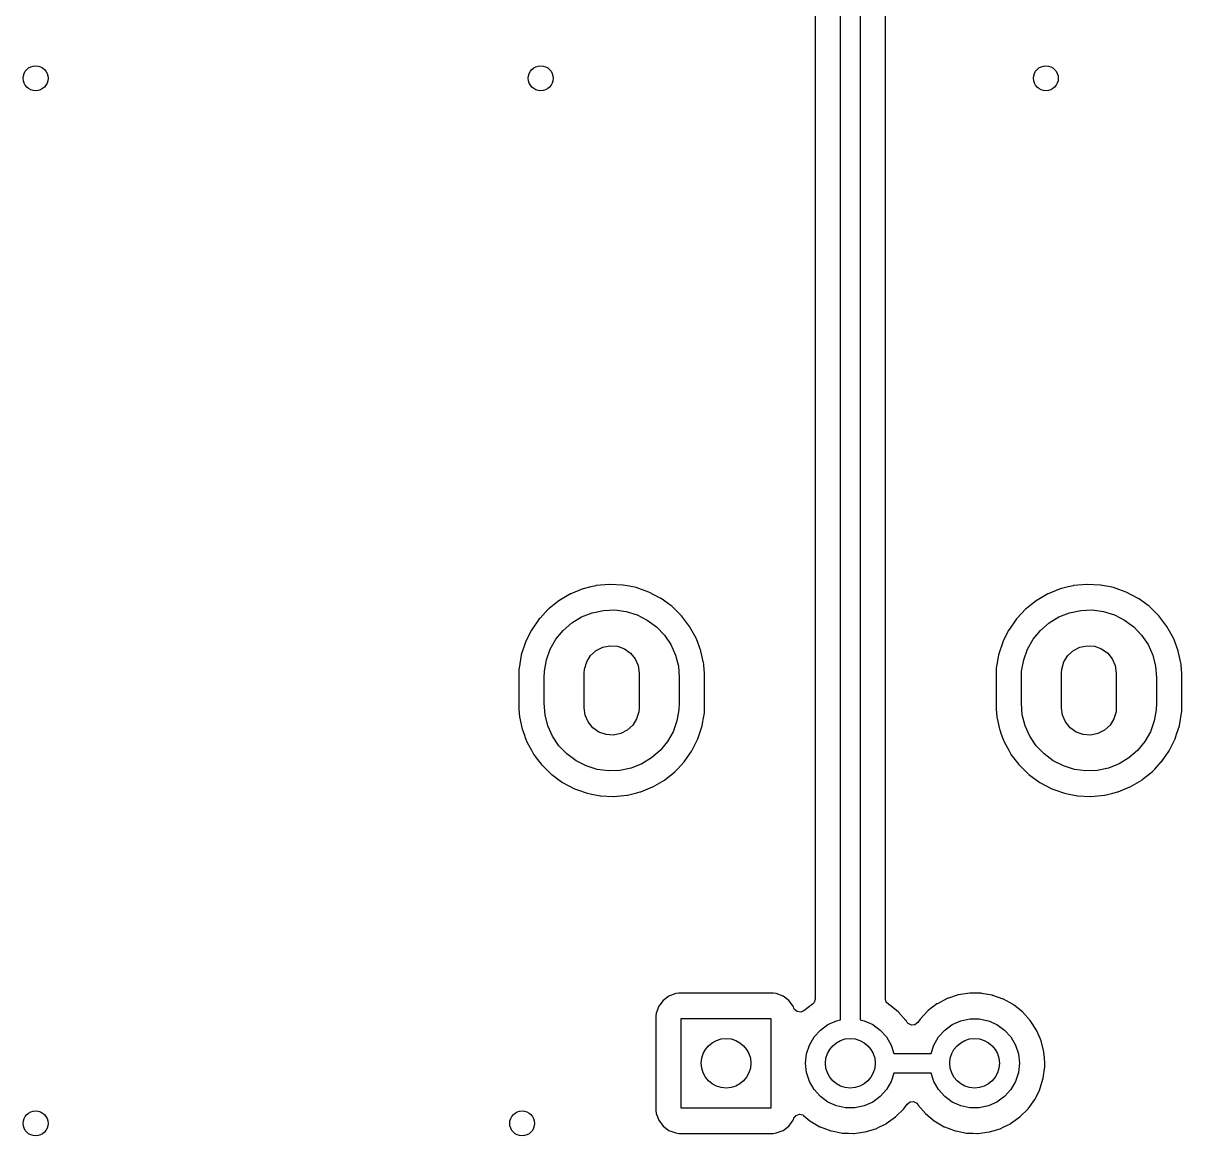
# Model space of a CAD drawing. Extents: x 63 to 234, y -148 to -41.
# Drawn here: x 98.81 to 122.11, y -102.55 to -80.17 of the extents above; entities that cross this region are included whole.
import ezdxf

# ---------------------------------------------------------------- set-up
doc = ezdxf.new("R2010")
doc.units = 0
doc.layers.add('BLACK', color=7, linetype='CONTINUOUS')

msp = doc.modelspace()

# ---------------------------------------------------------------- linework, layer by layer
at = {"layer": 'BLACK', "linetype": 'CONTINUOUS'}
for p, q in [((115.247, -100.219), (115.247, -73.6347)), ((115.647, -73.6329), (115.647, -100.219)), ((114.738, -73.9561), (114.738, -99.7996)), ((116.155, -99.7998), (116.155, -73.9423)), ((110.067, -91.5509), (109.824, -91.6493)), ((110.071, -91.5492), (110.067, -91.5509)), ((110.067, -91.5509), (110.067, -91.5509)), ((110.231, -91.51), (110.071, -91.5492)), ((110.33, -91.4858), (110.231, -91.51)), ((110.335, -91.4847), (110.33, -91.4858)), ((110.33, -91.4858), (110.33, -91.4858)), ((110.604, -91.459), (110.335, -91.4847)), ((110.609, -91.4592), (110.604, -91.459)), ((110.871, -91.4722), (110.609, -91.4592)), ((110.609, -91.4592), (110.609, -91.4592)), ((110.875, -91.4725), (110.871, -91.4722)), ((110.871, -91.4722), (110.871, -91.4722)), ((110.88, -91.4733), (110.875, -91.4725)), ((110.996, -91.4962), (110.88, -91.4733)), ((110.88, -91.4733), (110.88, -91.4733)), ((111.141, -91.5249), (110.996, -91.4962)), ((111.249, -91.563), (111.141, -91.5249)), ((111.393, -91.6137), (111.249, -91.563)), ((119.667, -91.5509), (119.424, -91.6493)), ((119.671, -91.5492), (119.667, -91.5509)), ((119.667, -91.5509), (119.667, -91.5509)), ((119.831, -91.51), (119.671, -91.5492)), ((119.93, -91.4858), (119.831, -91.51)), ((119.935, -91.4847), (119.93, -91.4858)), ((119.93, -91.4858), (119.93, -91.4858)), ((120.204, -91.459), (119.935, -91.4847)), ((120.209, -91.4592), (120.204, -91.459)), ((120.471, -91.4722), (120.209, -91.4592)), ((120.209, -91.4592), (120.209, -91.4592)), ((120.475, -91.4725), (120.471, -91.4722)), ((120.471, -91.4722), (120.471, -91.4722)), ((120.48, -91.4733), (120.475, -91.4725)), ((120.596, -91.4962), (120.48, -91.4733)), ((120.48, -91.4733), (120.48, -91.4733)), ((120.64, -91.505), (120.596, -91.4962)), ((120.741, -91.5249), (120.64, -91.505)), ((120.849, -91.563), (120.741, -91.5249)), ((120.993, -91.6137), (120.849, -91.563)), ((109.586, -91.788), (109.49, -91.8643)), ((109.82, -91.651), (109.586, -91.788)), ((109.824, -91.6493), (109.82, -91.651)), ((111.397, -91.6152), (111.393, -91.6137)), ((111.393, -91.6137), (111.393, -91.6137)), ((111.637, -91.7415), (111.397, -91.6152)), ((111.641, -91.7441), (111.637, -91.7415)), ((111.835, -91.8856), (111.641, -91.7441)), ((119.186, -91.788), (119.09, -91.8643)), ((119.42, -91.651), (119.186, -91.788)), ((119.424, -91.6493), (119.42, -91.651)), ((120.997, -91.6152), (120.993, -91.6137)), ((120.993, -91.6137), (120.993, -91.6137)), ((121.237, -91.7415), (120.997, -91.6152)), ((121.241, -91.7441), (121.237, -91.7415)), ((121.435, -91.8856), (121.241, -91.7441)), ((109.371, -91.9607), (109.206, -92.1371)), ((109.374, -91.9574), (109.371, -91.9607)), ((109.391, -91.9435), (109.374, -91.9574)), ((109.49, -91.8643), (109.391, -91.9435)), ((110.042, -92.1138), (110.256, -92.0294)), ((110.256, -92.0294), (110.481, -91.9821)), ((110.481, -91.9821), (110.711, -91.9735)), ((110.711, -91.9735), (110.939, -92.0037)), ((110.939, -92.0037), (111.159, -92.0719)), ((111.856, -91.901), (111.835, -91.8856)), ((111.904, -91.9473), (111.856, -91.901)), ((112.043, -92.0836), (111.904, -91.9473)), ((118.971, -91.9607), (118.806, -92.1371)), ((118.974, -91.9574), (118.971, -91.9607)), ((118.991, -91.9435), (118.974, -91.9574)), ((119.09, -91.8643), (118.991, -91.9435)), ((119.642, -92.1138), (119.856, -92.0294)), ((119.856, -92.0294), (120.081, -91.9821)), ((120.081, -91.9821), (120.311, -91.9735)), ((120.311, -91.9735), (120.539, -92.0037)), ((120.539, -92.0037), (120.759, -92.0719)), ((121.456, -91.901), (121.435, -91.8856)), ((121.504, -91.9473), (121.456, -91.901)), ((121.643, -92.0836), (121.504, -91.9473)), ((109.189, -92.1555), (109.034, -92.3783)), ((109.206, -92.1371), (109.189, -92.1555)), ((109.672, -92.3839), (109.846, -92.2331)), ((109.846, -92.2331), (110.042, -92.1138)), ((111.159, -92.0719), (111.364, -92.1761)), ((111.364, -92.1761), (111.548, -92.3134)), ((112.05, -92.0906), (112.043, -92.0836)), ((112.053, -92.0942), (112.05, -92.0906)), ((112.114, -92.1739), (112.053, -92.0942)), ((112.053, -92.0942), (112.053, -92.0942)), ((112.215, -92.3061), (112.114, -92.1739)), ((118.789, -92.1555), (118.634, -92.3783)), ((118.806, -92.1371), (118.789, -92.1555)), ((119.272, -92.3839), (119.446, -92.2331)), ((119.446, -92.2331), (119.642, -92.1138)), ((120.759, -92.0719), (120.964, -92.1761)), ((120.964, -92.1761), (121.148, -92.3134)), ((121.65, -92.0906), (121.643, -92.0836)), ((121.653, -92.0942), (121.65, -92.0906)), ((121.714, -92.1739), (121.653, -92.0942)), ((121.653, -92.0942), (121.653, -92.0942)), ((121.815, -92.3061), (121.714, -92.1739)), ((109.032, -92.3824), (108.916, -92.6169)), ((109.034, -92.3783), (109.032, -92.3824)), ((109.032, -92.3824), (109.032, -92.3824)), ((109.526, -92.5617), (109.672, -92.3839)), ((111.548, -92.3134), (111.707, -92.4798)), ((111.707, -92.4798), (111.835, -92.6706)), ((112.346, -92.5432), (112.215, -92.3061)), ((118.632, -92.3824), (118.516, -92.6169)), ((118.634, -92.3783), (118.632, -92.3824)), ((118.632, -92.3824), (118.632, -92.3824)), ((119.126, -92.5617), (119.272, -92.3839)), ((121.148, -92.3134), (121.307, -92.4798)), ((121.307, -92.4798), (121.435, -92.6706)), ((121.946, -92.5432), (121.815, -92.3061)), ((108.914, -92.6211), (108.829, -92.8788)), ((108.916, -92.6169), (108.914, -92.6211)), ((109.412, -92.7615), (109.526, -92.5617)), ((110.333, -92.7904), (110.466, -92.7226)), ((110.466, -92.7226), (110.612, -92.6931)), ((110.612, -92.6931), (110.761, -92.704)), ((110.761, -92.704), (110.902, -92.7546)), ((111.835, -92.6706), (111.93, -92.8803)), ((112.348, -92.5475), (112.346, -92.5432)), ((112.351, -92.5555), (112.348, -92.5475)), ((112.348, -92.5475), (112.348, -92.5475)), ((112.442, -92.7968), (112.351, -92.5555)), ((118.514, -92.6211), (118.429, -92.8788)), ((118.516, -92.6169), (118.514, -92.6211)), ((119.012, -92.7615), (119.126, -92.5617)), ((119.933, -92.7904), (120.066, -92.7226)), ((120.066, -92.7226), (120.212, -92.6931)), ((120.212, -92.6931), (120.361, -92.704)), ((120.361, -92.704), (120.502, -92.7546)), ((121.435, -92.6706), (121.53, -92.8803)), ((121.948, -92.5475), (121.946, -92.5432)), ((121.951, -92.5555), (121.948, -92.5475)), ((121.948, -92.5475), (121.948, -92.5475)), ((122.042, -92.7968), (121.951, -92.5555)), ((108.828, -92.8833), (108.784, -93.1414)), ((108.829, -92.8788), (108.828, -92.8833)), ((108.828, -92.8833), (108.828, -92.8833)), ((109.293, -93.204), (109.334, -92.9777)), ((109.334, -92.9777), (109.412, -92.7615)), ((110.145, -93.0183), (110.223, -92.8914)), ((110.223, -92.8914), (110.333, -92.7904)), ((110.902, -92.7546), (111.024, -92.8411)), ((111.024, -92.8411), (111.117, -92.9571)), ((111.117, -92.9571), (111.177, -93.0941)), ((111.93, -92.8803), (111.988, -93.1029)), ((112.443, -92.8012), (112.442, -92.7968)), ((112.496, -93.039), (112.443, -92.8012)), ((112.443, -92.8012), (112.443, -92.8012)), ((118.428, -92.8833), (118.384, -93.1414)), ((118.429, -92.8788), (118.428, -92.8833)), ((118.428, -92.8833), (118.428, -92.8833)), ((118.893, -93.204), (118.934, -92.9777)), ((118.934, -92.9777), (119.012, -92.7615)), ((119.745, -93.0183), (119.823, -92.8914)), ((119.823, -92.8914), (119.933, -92.7904)), ((120.502, -92.7546), (120.624, -92.8411)), ((120.624, -92.8411), (120.717, -92.9571)), ((120.717, -92.9571), (120.777, -93.0941)), ((121.53, -92.8803), (121.588, -93.1029)), ((122.043, -92.8012), (122.042, -92.7968)), ((122.096, -93.039), (122.043, -92.8012)), ((122.043, -92.8012), (122.043, -92.8012)), ((108.782, -93.1679), (108.778, -93.2316)), ((108.783, -93.1498), (108.782, -93.1679)), ((108.784, -93.1414), (108.783, -93.1459)), ((108.783, -93.1459), (108.783, -93.1498)), ((109.287, -93.332), (109.293, -93.204)), ((110.097, -93.242), (110.103, -93.1617)), ((110.103, -93.1617), (110.145, -93.0183)), ((111.177, -93.0941), (111.197, -93.242)), ((111.988, -93.1029), (112.007, -93.332)), ((112.501, -93.0615), (112.496, -93.039)), ((112.503, -93.0898), (112.501, -93.0615)), ((112.514, -93.2457), (112.503, -93.0898)), ((118.382, -93.1679), (118.378, -93.2316)), ((118.383, -93.1498), (118.382, -93.1679)), ((118.384, -93.1414), (118.383, -93.1459)), ((118.383, -93.1459), (118.383, -93.1498)), ((118.887, -93.332), (118.893, -93.204)), ((119.697, -93.242), (119.703, -93.1617)), ((119.703, -93.1617), (119.745, -93.0183)), ((120.777, -93.0941), (120.797, -93.242)), ((121.588, -93.1029), (121.607, -93.332)), ((122.101, -93.0615), (122.096, -93.039)), ((122.103, -93.0898), (122.101, -93.0615)), ((122.114, -93.2457), (122.103, -93.0898)), ((108.778, -93.2316), (108.778, -93.9209)), ((109.287, -93.852), (109.287, -93.332)), ((110.097, -93.942), (110.097, -93.242)), ((111.197, -93.242), (111.197, -93.942)), ((112.007, -93.332), (112.007, -93.852)), ((112.515, -93.2631), (112.514, -93.2457)), ((112.515, -93.9524), (112.515, -93.2631)), ((118.378, -93.2316), (118.378, -93.9209)), ((118.887, -93.852), (118.887, -93.332)), ((119.697, -93.942), (119.697, -93.242)), ((120.797, -93.242), (120.797, -93.942)), ((121.607, -93.332), (121.607, -93.852)), ((122.115, -93.2631), (122.114, -93.2457)), ((122.115, -93.9524), (122.115, -93.2631)), ((109.306, -94.0811), (109.287, -93.852)), ((112.007, -93.852), (112.001, -93.98)), ((118.906, -94.0811), (118.887, -93.852)), ((121.607, -93.852), (121.601, -93.98)), ((108.778, -93.9209), (108.779, -93.9232)), ((108.779, -93.9232), (108.782, -93.9684)), ((108.779, -93.9232), (108.779, -93.9232)), ((108.782, -93.9684), (108.793, -94.1225)), ((108.793, -94.1225), (108.794, -94.1269)), ((108.794, -94.1269), (108.794, -94.1269)), ((108.794, -94.1269), (108.848, -94.3727)), ((109.364, -94.3037), (109.306, -94.0811)), ((110.117, -94.0899), (110.097, -93.942)), ((110.177, -94.2269), (110.117, -94.0899)), ((111.191, -94.0223), (111.149, -94.1657)), ((111.197, -93.942), (111.191, -94.0223)), ((112.001, -93.98), (111.96, -94.2063)), ((112.473, -94.2606), (112.511, -94.0419)), ((112.511, -94.0381), (112.512, -94.0217)), ((112.511, -94.0418), (112.511, -94.0381)), ((112.511, -94.0419), (112.511, -94.0418)), ((112.512, -94.0217), (112.515, -93.954)), ((112.515, -93.954), (112.515, -93.9524)), ((112.515, -93.954), (112.515, -93.954)), ((118.378, -93.9209), (118.379, -93.9232)), ((118.379, -93.9232), (118.382, -93.9684)), ((118.379, -93.9232), (118.379, -93.9232)), ((118.382, -93.9684), (118.393, -94.1225)), ((118.393, -94.1225), (118.394, -94.1269)), ((118.394, -94.1269), (118.394, -94.1269)), ((118.394, -94.1269), (118.448, -94.3727)), ((118.964, -94.3037), (118.906, -94.0811)), ((119.717, -94.0899), (119.697, -93.942)), ((119.777, -94.2269), (119.717, -94.0899)), ((120.791, -94.0223), (120.749, -94.1657)), ((120.797, -93.942), (120.791, -94.0223)), ((121.601, -93.98), (121.56, -94.2063)), ((122.073, -94.2606), (122.111, -94.0419)), ((122.111, -94.0381), (122.112, -94.0217)), ((122.111, -94.0418), (122.111, -94.0381)), ((122.111, -94.0419), (122.111, -94.0418)), ((122.112, -94.0217), (122.115, -93.954)), ((122.115, -93.954), (122.115, -93.9524)), ((122.115, -93.954), (122.115, -93.954)), ((108.848, -94.3727), (108.852, -94.3872)), ((109.459, -94.5134), (109.364, -94.3037)), ((110.27, -94.3429), (110.177, -94.2269)), ((110.392, -94.4294), (110.27, -94.3429)), ((111.071, -94.2926), (110.961, -94.3936)), ((111.149, -94.1657), (111.071, -94.2926)), ((111.96, -94.2063), (111.882, -94.4225)), ((112.38, -94.5629), (112.465, -94.3052)), ((112.465, -94.3052), (112.473, -94.2606)), ((118.448, -94.3727), (118.452, -94.3872)), ((119.059, -94.5134), (118.964, -94.3037)), ((119.87, -94.3429), (119.777, -94.2269)), ((119.992, -94.4294), (119.87, -94.3429)), ((120.671, -94.2926), (120.561, -94.3936)), ((120.749, -94.1657), (120.671, -94.2926)), ((121.56, -94.2063), (121.482, -94.4225)), ((122.011, -94.4699), (122.065, -94.3052)), ((122.065, -94.3052), (122.073, -94.2606)), ((108.852, -94.3872), (108.884, -94.4738)), ((108.884, -94.4738), (108.917, -94.5609)), ((108.917, -94.5609), (108.948, -94.6408)), ((109.587, -94.7042), (109.459, -94.5134)), ((110.533, -94.48), (110.392, -94.4294)), ((110.682, -94.4909), (110.533, -94.48)), ((110.828, -94.4614), (110.682, -94.4909)), ((110.961, -94.3936), (110.828, -94.4614)), ((111.882, -94.4225), (111.768, -94.6223)), ((112.265, -94.7946), (112.378, -94.567)), ((112.378, -94.567), (112.38, -94.5629)), ((112.378, -94.567), (112.378, -94.567)), ((118.452, -94.3872), (118.484, -94.4738)), ((118.484, -94.4738), (118.517, -94.5609)), ((118.517, -94.5609), (118.548, -94.6408)), ((119.187, -94.7042), (119.059, -94.5134)), ((120.133, -94.48), (119.992, -94.4294)), ((120.282, -94.4909), (120.133, -94.48)), ((120.428, -94.4614), (120.282, -94.4909)), ((120.561, -94.3936), (120.428, -94.4614)), ((121.482, -94.4225), (121.368, -94.6223)), ((121.865, -94.7946), (121.978, -94.567)), ((121.978, -94.567), (121.98, -94.5629)), ((121.978, -94.567), (121.978, -94.567)), ((121.98, -94.5629), (122.011, -94.4699)), ((108.948, -94.6408), (109.033, -94.7946)), ((109.033, -94.7946), (109.076, -94.8727)), ((109.746, -94.8706), (109.587, -94.7042)), ((111.622, -94.8001), (111.448, -94.9509)), ((111.768, -94.6223), (111.622, -94.8001)), ((112.105, -95.0285), (112.26, -94.8057)), ((112.26, -94.8057), (112.265, -94.7946)), ((118.548, -94.6408), (118.633, -94.7946)), ((118.633, -94.7946), (118.676, -94.8727)), ((119.346, -94.8706), (119.187, -94.7042)), ((121.222, -94.8001), (121.048, -94.9509)), ((121.368, -94.6223), (121.222, -94.8001)), ((121.705, -95.0285), (121.86, -94.8057)), ((121.86, -94.8057), (121.865, -94.7946)), ((109.076, -94.8727), (109.079, -94.8779)), ((109.079, -94.8779), (109.131, -94.9452)), ((109.131, -94.9452), (109.238, -95.0856)), ((109.93, -95.0079), (109.746, -94.8706)), ((110.135, -95.1121), (109.93, -95.0079)), ((111.252, -95.0702), (111.038, -95.1546)), ((111.448, -94.9509), (111.252, -95.0702)), ((111.97, -95.1733), (112.102, -95.0318)), ((112.102, -95.0318), (112.105, -95.0285)), ((112.102, -95.0318), (112.102, -95.0318)), ((118.676, -94.8727), (118.679, -94.8779)), ((118.679, -94.8779), (118.731, -94.9452)), ((118.731, -94.9452), (118.838, -95.0856)), ((119.53, -95.0079), (119.346, -94.8706)), ((119.735, -95.1121), (119.53, -95.0079)), ((120.852, -95.0702), (120.638, -95.1546)), ((121.048, -94.9509), (120.852, -95.0702)), ((121.57, -95.1733), (121.702, -95.0318)), ((121.702, -95.0318), (121.705, -95.0285)), ((121.702, -95.0318), (121.702, -95.0318)), ((109.238, -95.0856), (109.244, -95.0934)), ((109.244, -95.0934), (109.247, -95.0966)), ((109.247, -95.0966), (109.247, -95.0966)), ((109.247, -95.0966), (109.324, -95.1718)), ((109.324, -95.1718), (109.438, -95.283)), ((109.438, -95.283), (109.441, -95.2857)), ((109.441, -95.2857), (109.441, -95.2857)), ((109.441, -95.2857), (109.61, -95.4082)), ((110.355, -95.1803), (110.135, -95.1121)), ((110.583, -95.2105), (110.355, -95.1803)), ((110.813, -95.2019), (110.583, -95.2105)), ((111.038, -95.1546), (110.813, -95.2019)), ((111.708, -95.396), (111.92, -95.2266)), ((111.92, -95.2266), (111.97, -95.1733)), ((118.838, -95.0856), (118.844, -95.0934)), ((118.844, -95.0934), (118.847, -95.0966)), ((118.847, -95.0966), (118.847, -95.0966)), ((118.847, -95.0966), (118.924, -95.1718)), ((118.924, -95.1718), (119.038, -95.283)), ((119.038, -95.283), (119.041, -95.2857)), ((119.041, -95.2857), (119.041, -95.2857)), ((119.041, -95.2857), (119.21, -95.4082)), ((119.955, -95.1803), (119.735, -95.1121)), ((120.183, -95.2105), (119.955, -95.1803)), ((120.413, -95.2019), (120.183, -95.2105)), ((120.638, -95.1546), (120.413, -95.2019)), ((121.32, -95.3867), (121.52, -95.2266)), ((121.52, -95.2266), (121.57, -95.1733)), ((109.61, -95.4082), (109.657, -95.4425)), ((109.657, -95.4425), (109.897, -95.5688)), ((111.232, -95.6312), (111.47, -95.5347)), ((111.47, -95.5347), (111.474, -95.533)), ((111.47, -95.5347), (111.47, -95.5347)), ((111.474, -95.533), (111.708, -95.396)), ((119.21, -95.4082), (119.257, -95.4425)), ((119.257, -95.4425), (119.497, -95.5688)), ((120.832, -95.6312), (121.07, -95.5347)), ((121.07, -95.5347), (121.074, -95.533)), ((121.07, -95.5347), (121.07, -95.5347)), ((121.074, -95.533), (121.308, -95.396)), ((121.308, -95.396), (121.32, -95.3867)), ((109.897, -95.5688), (109.901, -95.5703)), ((109.901, -95.5703), (109.901, -95.5703)), ((109.901, -95.5703), (109.961, -95.5915)), ((109.961, -95.5915), (110.153, -95.6591)), ((110.153, -95.6591), (110.213, -95.671)), ((110.213, -95.671), (110.414, -95.7107)), ((110.414, -95.7107), (110.414, -95.7107)), ((110.414, -95.7107), (110.419, -95.7115)), ((110.419, -95.7115), (110.423, -95.7118)), ((110.423, -95.7118), (110.423, -95.7118)), ((110.423, -95.7118), (110.685, -95.7248)), ((110.685, -95.7248), (110.685, -95.7248)), ((110.685, -95.7248), (110.69, -95.725)), ((110.69, -95.725), (110.959, -95.6993)), ((110.959, -95.6993), (110.964, -95.6982)), ((110.964, -95.6982), (111.124, -95.6591)), ((110.964, -95.6982), (110.964, -95.6982)), ((111.124, -95.6591), (111.223, -95.6348)), ((111.223, -95.6348), (111.232, -95.6312)), ((119.497, -95.5688), (119.501, -95.5703)), ((119.501, -95.5703), (119.501, -95.5703)), ((119.501, -95.5703), (119.561, -95.5915)), ((119.561, -95.5915), (119.753, -95.6591)), ((119.753, -95.6591), (119.813, -95.671)), ((119.813, -95.671), (120.014, -95.7107)), ((120.014, -95.7107), (120.014, -95.7107)), ((120.014, -95.7107), (120.019, -95.7115)), ((120.019, -95.7115), (120.023, -95.7118)), ((120.023, -95.7118), (120.023, -95.7118)), ((120.023, -95.7118), (120.285, -95.7248)), ((120.285, -95.7248), (120.285, -95.7248)), ((120.285, -95.7248), (120.29, -95.725)), ((120.29, -95.725), (120.559, -95.6993)), ((120.559, -95.6993), (120.564, -95.6982)), ((120.564, -95.6982), (120.724, -95.6591)), ((120.564, -95.6982), (120.564, -95.6982)), ((120.724, -95.6591), (120.823, -95.6348)), ((120.823, -95.6348), (120.832, -95.6312)), ((111.8, -99.7414), (111.684, -99.8287)), ((111.937, -99.6903), (111.8, -99.7414)), ((111.999, -99.6835), (111.937, -99.6903)), ((113.895, -99.6835), (111.999, -99.6835)), ((113.957, -99.6903), (113.895, -99.6835)), ((114.094, -99.7414), (113.957, -99.6903)), ((114.21, -99.8287), (114.094, -99.7414)), ((117.619, -99.7171), (117.399, -99.7891)), ((117.848, -99.6821), (117.619, -99.7171)), ((117.854, -99.6822), (117.848, -99.6821)), ((118.007, -99.6841), (117.854, -99.6822)), ((117.854, -99.6822), (117.854, -99.6822)), ((118.08, -99.6849), (118.007, -99.6841)), ((118.085, -99.6859), (118.08, -99.6849)), ((118.303, -99.7247), (118.085, -99.6859)), ((118.085, -99.6859), (118.085, -99.6859)), ((118.308, -99.7256), (118.303, -99.7247)), ((118.303, -99.7247), (118.303, -99.7247)), ((118.313, -99.7273), (118.308, -99.7256)), ((118.521, -99.8011), (118.313, -99.7273)), ((118.313, -99.7273), (118.313, -99.7273)), ((111.596, -99.9453), (111.545, -100.082)), ((111.684, -99.8287), (111.596, -99.9453)), ((114.298, -99.9453), (114.21, -99.8287)), ((114.301, -99.9537), (114.298, -99.9453)), ((114.311, -99.9819), (114.301, -99.9537)), ((114.301, -99.9537), (114.301, -99.9537)), ((114.688, -99.9003), (114.509, -100.035)), ((114.718, -99.8677), (114.688, -99.9003)), ((114.738, -99.7996), (114.718, -99.8677)), ((116.171, -99.8597), (116.155, -99.7998)), ((116.221, -99.9101), (116.171, -99.8597)), ((116.229, -99.9148), (116.221, -99.9101)), ((116.233, -99.918), (116.229, -99.9148)), ((116.407, -100.055), (116.233, -99.918)), ((116.233, -99.918), (116.233, -99.918)), ((117.19, -99.8992), (117.013, -100.032)), ((117.194, -99.8961), (117.19, -99.8992)), ((117.19, -99.8992), (117.19, -99.8992)), ((117.198, -99.8937), (117.194, -99.8961)), ((117.395, -99.7915), (117.198, -99.8937)), ((117.399, -99.7891), (117.395, -99.7915)), ((117.395, -99.7915), (117.395, -99.7915)), ((118.521, -99.8012), (118.521, -99.8011)), ((118.526, -99.8029), (118.521, -99.8012)), ((118.531, -99.8054), (118.526, -99.8029)), ((118.725, -99.9123), (118.531, -99.8054)), ((118.531, -99.8054), (118.531, -99.8054)), ((118.729, -99.9148), (118.725, -99.9123)), ((118.725, -99.9123), (118.725, -99.9123)), ((118.75, -99.9316), (118.729, -99.9148)), ((118.907, -100.055), (118.75, -99.9316)), ((111.545, -100.082), (111.538, -100.144)), ((111.538, -100.144), (111.538, -102.04)), ((112.047, -101.992), (112.047, -100.192)), ((112.047, -100.192), (113.847, -100.192)), ((113.847, -100.192), (113.847, -101.992)), ((114.324, -100.007), (114.311, -99.9819)), ((114.378, -100.053), (114.324, -100.007)), ((114.449, -100.062), (114.378, -100.053)), ((114.508, -100.034), (114.449, -100.062)), ((114.509, -100.035), (114.508, -100.034)), ((116.411, -100.058), (116.407, -100.055)), ((116.407, -100.055), (116.407, -100.055)), ((116.567, -100.23), (116.411, -100.058)), ((116.849, -100.203), (116.802, -100.271)), ((117.009, -100.035), (116.849, -100.203)), ((117.013, -100.032), (117.009, -100.035)), ((117.669, -100.236), (117.853, -100.197)), ((117.853, -100.197), (118.041, -100.197)), ((118.041, -100.197), (118.225, -100.236)), ((118.911, -100.058), (118.907, -100.055)), ((118.907, -100.055), (118.907, -100.055)), ((119.067, -100.23), (118.911, -100.058)), ((114.719, -100.563), (114.845, -100.423)), ((114.845, -100.423), (114.997, -100.313)), ((114.997, -100.313), (115.169, -100.236)), ((115.169, -100.236), (115.247, -100.219)), ((115.647, -100.219), (115.725, -100.236)), ((115.725, -100.236), (115.897, -100.313)), ((115.897, -100.313), (116.049, -100.423)), ((116.049, -100.423), (116.175, -100.563)), ((116.57, -100.234), (116.567, -100.23)), ((116.592, -100.269), (116.57, -100.234)), ((116.57, -100.234), (116.57, -100.234)), ((116.613, -100.293), (116.592, -100.269)), ((116.676, -100.324), (116.613, -100.293)), ((116.747, -100.316), (116.676, -100.324)), ((116.802, -100.271), (116.747, -100.316)), ((117.219, -100.563), (117.345, -100.423)), ((117.345, -100.423), (117.497, -100.313)), ((117.497, -100.313), (117.669, -100.236)), ((118.225, -100.236), (118.397, -100.313)), ((118.397, -100.313), (118.549, -100.423)), ((118.549, -100.423), (118.675, -100.563)), ((119.193, -100.424), (119.067, -100.23)), ((119.195, -100.429), (119.193, -100.424)), ((119.271, -100.604), (119.195, -100.429)), ((119.195, -100.429), (119.195, -100.429)), ((114.625, -100.726), (114.719, -100.563)), ((116.175, -100.563), (116.269, -100.726)), ((117.125, -100.726), (117.219, -100.563)), ((118.675, -100.563), (118.769, -100.726)), ((119.285, -100.637), (119.271, -100.604)), ((119.341, -100.861), (119.285, -100.637)), ((114.547, -101.092), (114.567, -100.905)), ((114.567, -100.905), (114.625, -100.726)), ((116.269, -100.726), (116.323, -100.892)), ((116.323, -100.892), (117.071, -100.892)), ((117.071, -100.892), (117.125, -100.726)), ((118.769, -100.726), (118.827, -100.905)), ((118.827, -100.905), (118.847, -101.092)), ((119.342, -100.866), (119.341, -100.861)), ((119.351, -100.983), (119.342, -100.866)), ((119.342, -100.866), (119.342, -100.866)), ((114.567, -101.279), (114.547, -101.092)), ((118.847, -101.092), (118.827, -101.279)), ((119.36, -101.092), (119.351, -100.983)), ((119.359, -101.137), (119.36, -101.095)), ((119.359, -101.161), (119.359, -101.137)), ((119.36, -101.095), (119.36, -101.092)), ((119.36, -101.095), (119.36, -101.095)), ((114.625, -101.458), (114.567, -101.279)), ((116.323, -101.292), (116.269, -101.458)), ((117.071, -101.292), (116.323, -101.292)), ((117.125, -101.458), (117.071, -101.292)), ((118.827, -101.279), (118.769, -101.458)), ((119.328, -101.391), (119.359, -101.161)), ((114.719, -101.621), (114.625, -101.458)), ((116.269, -101.458), (116.175, -101.621)), ((117.219, -101.621), (117.125, -101.458)), ((118.769, -101.458), (118.675, -101.621)), ((119.261, -101.612), (119.328, -101.391)), ((114.845, -101.761), (114.719, -101.621)), ((114.997, -101.871), (114.845, -101.761)), ((116.049, -101.761), (115.897, -101.871)), ((116.175, -101.621), (116.049, -101.761)), ((117.345, -101.761), (117.219, -101.621)), ((117.497, -101.871), (117.345, -101.761)), ((118.549, -101.761), (118.397, -101.871)), ((118.675, -101.621), (118.549, -101.761)), ((119.023, -102.008), (119.158, -101.82)), ((119.158, -101.82), (119.162, -101.812)), ((119.162, -101.812), (119.259, -101.617)), ((119.259, -101.617), (119.261, -101.612)), ((119.259, -101.617), (119.259, -101.617)), ((111.538, -102.04), (111.545, -102.102)), ((113.847, -101.992), (112.047, -101.992)), ((115.169, -101.948), (114.997, -101.871)), ((115.353, -101.987), (115.169, -101.948)), ((115.541, -101.987), (115.353, -101.987)), ((115.725, -101.948), (115.541, -101.987)), ((115.897, -101.871), (115.725, -101.948)), ((116.359, -102.171), (116.523, -102.008)), ((116.523, -102.008), (116.592, -101.912)), ((116.592, -101.912), (116.648, -101.868)), ((116.648, -101.868), (116.719, -101.862)), ((116.719, -101.862), (116.782, -101.895)), ((116.782, -101.895), (116.802, -101.92)), ((116.802, -101.92), (116.804, -101.922)), ((116.804, -101.922), (116.804, -101.922)), ((116.804, -101.922), (116.807, -101.927)), ((116.807, -101.927), (116.958, -102.102)), ((117.669, -101.948), (117.497, -101.871)), ((117.853, -101.987), (117.669, -101.948)), ((118.041, -101.987), (117.853, -101.987)), ((118.225, -101.948), (118.041, -101.987)), ((118.397, -101.871), (118.225, -101.948)), ((118.859, -102.171), (119.023, -102.008)), ((111.545, -102.102), (111.596, -102.239)), ((111.596, -102.239), (111.684, -102.355)), ((114.21, -102.355), (114.298, -102.239)), ((114.298, -102.239), (114.304, -102.222)), ((114.304, -102.222), (114.313, -102.199)), ((114.313, -102.199), (114.355, -102.142)), ((114.355, -102.142), (114.422, -102.117)), ((114.422, -102.117), (114.491, -102.132)), ((114.491, -102.132), (114.511, -102.146)), ((114.511, -102.146), (114.636, -102.25)), ((114.636, -102.25), (114.836, -102.367)), ((116.036, -102.372), (116.166, -102.308)), ((116.166, -102.308), (116.171, -102.306)), ((116.166, -102.308), (116.166, -102.308)), ((116.171, -102.306), (116.359, -102.171)), ((116.958, -102.102), (117.136, -102.25)), ((117.136, -102.25), (117.336, -102.367)), ((118.536, -102.372), (118.666, -102.308)), ((118.666, -102.308), (118.671, -102.306)), ((118.666, -102.308), (118.666, -102.308)), ((118.671, -102.306), (118.859, -102.171)), ((111.684, -102.355), (111.8, -102.443)), ((111.8, -102.443), (111.937, -102.494)), ((111.937, -102.494), (111.999, -102.501)), ((111.999, -102.501), (113.895, -102.501)), ((113.895, -102.501), (113.957, -102.494)), ((113.957, -102.494), (114.094, -102.443)), ((114.094, -102.443), (114.21, -102.355)), ((114.836, -102.367), (114.841, -102.368)), ((114.841, -102.368), (114.841, -102.368)), ((114.841, -102.368), (114.916, -102.397)), ((114.916, -102.397), (115.053, -102.449)), ((115.053, -102.449), (115.058, -102.45)), ((115.058, -102.45), (115.058, -102.45)), ((115.058, -102.45), (115.107, -102.46)), ((115.107, -102.46), (115.28, -102.495)), ((115.28, -102.495), (115.409, -102.5)), ((115.409, -102.5), (115.506, -102.504)), ((115.506, -102.504), (115.506, -102.504)), ((115.506, -102.504), (115.511, -102.504)), ((115.511, -102.504), (115.516, -102.503)), ((115.516, -102.503), (115.607, -102.492)), ((115.516, -102.503), (115.516, -102.503)), ((115.607, -102.492), (115.741, -102.474)), ((115.741, -102.474), (115.746, -102.473)), ((115.746, -102.473), (115.958, -102.409)), ((115.746, -102.473), (115.746, -102.473)), ((115.958, -102.409), (115.963, -102.408)), ((115.963, -102.408), (116.036, -102.372)), ((117.336, -102.367), (117.341, -102.368)), ((117.341, -102.368), (117.341, -102.368)), ((117.341, -102.368), (117.416, -102.397)), ((117.416, -102.397), (117.553, -102.449)), ((117.553, -102.449), (117.558, -102.45)), ((117.558, -102.45), (117.558, -102.45)), ((117.558, -102.45), (117.607, -102.46)), ((117.607, -102.46), (117.78, -102.495)), ((117.78, -102.495), (117.909, -102.5)), ((117.909, -102.5), (118.006, -102.504)), ((118.006, -102.504), (118.006, -102.504)), ((118.006, -102.504), (118.011, -102.504)), ((118.011, -102.504), (118.016, -102.503)), ((118.016, -102.503), (118.107, -102.492)), ((118.016, -102.503), (118.016, -102.503)), ((118.107, -102.492), (118.241, -102.474)), ((118.241, -102.474), (118.246, -102.473)), ((118.246, -102.473), (118.458, -102.409)), ((118.246, -102.473), (118.246, -102.473)), ((118.458, -102.409), (118.463, -102.408)), ((118.463, -102.408), (118.536, -102.372))]:
    msp.add_line(p, q, dxfattribs=at)
at = {"layer": 'BLACK'}
for centre, radius in [((99.06, -81.28), 0.25), ((109.22, -81.28), 0.25), ((119.38, -81.28), 0.25), ((112.947, -101.092), 0.5), ((115.447, -101.092), 0.5), ((117.947, -101.092), 0.5), ((99.06, -102.301), 0.25), ((108.846, -102.301), 0.25)]:
    msp.add_circle(centre, radius, dxfattribs=at)

doc.saveas('drawing.dxf')
